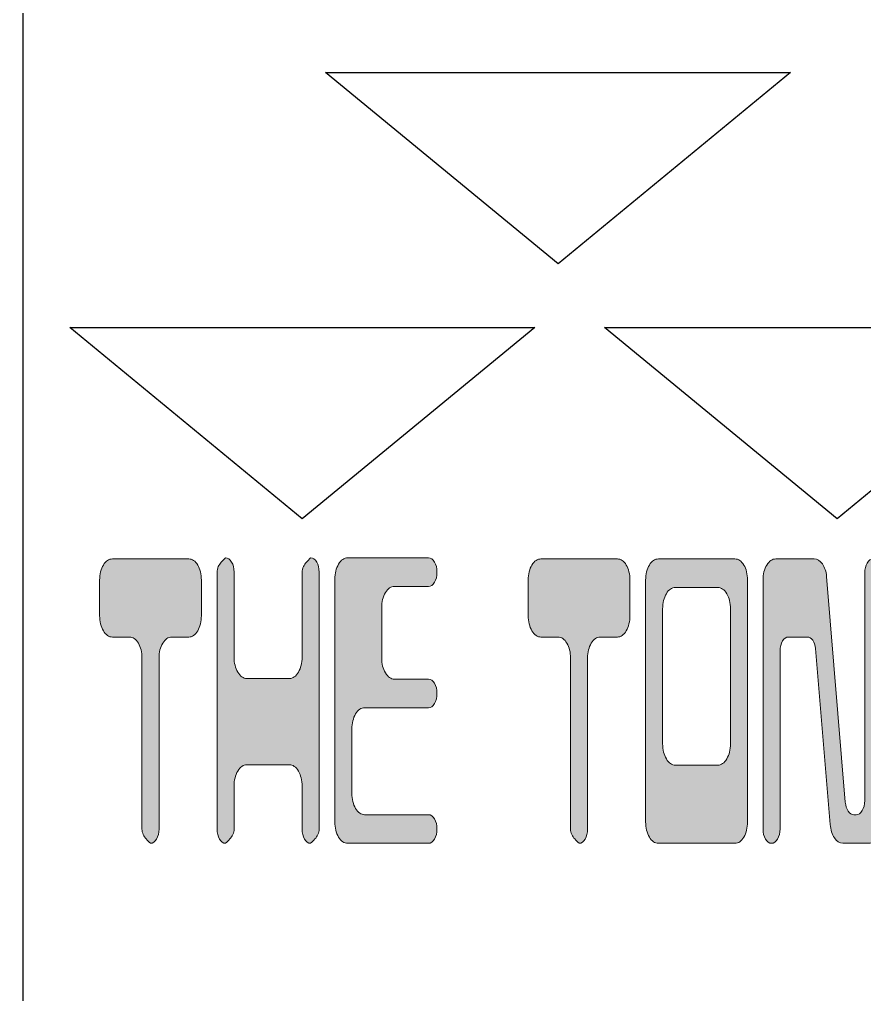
# Model space of a CAD drawing. Header units: millimetres. Extents: x 0 to 62, y -117 to 0.
# Drawn here: x 21.9 to 39.63, y -96.54 to -76.09 of the extents above; entities that cross this region are included whole.
import ezdxf

# ---------------------------------------------------------------- set-up
doc = ezdxf.new("R2010")
doc.units = ezdxf.units.MM
doc.header["$MEASUREMENT"] = 0
doc.layers.add('GLOSS-V', color=7, linetype='Continuous')

# ---------------------------------------------------------------- blocks, each defined once
blk = doc.blocks.new('block 3')
at = {"layer": 'GLOSS-V', "true_color": 0x010101}
h = blk.add_hatch(color=178, dxfattribs=at)
h.dxf.hatch_style = 2
edge = h.paths.add_edge_path()
edge.add_spline(control_points=[(25.638, -88.914), (25.587, -89.001), (25.525, -89.045), (25.45, -89.045), (25.45, -89.045), (25.093, -89.045), (25.093, -89.045), (25.019, -89.045), (24.956, -89.087), (24.904, -89.172), (24.852, -89.257), (24.826, -89.362), (24.826, -89.487), (24.826, -89.487), (24.826, -93.072), (24.826, -93.072), (24.826, -93.156), (24.808, -93.228), (24.774, -93.285), (24.74, -93.342), (24.698, -93.371), (24.647, -93.371), (24.614, -93.341), (24.585, -93.311), (24.558, -93.281), (24.534, -93.256), (24.513, -93.225), (24.495, -93.188), (24.478, -93.15), (24.469, -93.112), (24.469, -93.072), (24.469, -93.072), (24.469, -89.487), (24.469, -89.487), (24.469, -89.362), (24.443, -89.257), (24.393, -89.172), (24.342, -89.087), (24.28, -89.045), (24.205, -89.045), (24.205, -89.045), (23.849, -89.045), (23.849, -89.045), (23.774, -89.045), (23.711, -89.001), (23.659, -88.914), (23.607, -88.827), (23.581, -88.721), (23.581, -88.596), (23.581, -88.596), (23.581, -87.848), (23.581, -87.848), (23.581, -87.723), (23.607, -87.618), (23.659, -87.533), (23.711, -87.448), (23.774, -87.406), (23.849, -87.406), (23.849, -87.406), (25.45, -87.406), (25.45, -87.406), (25.525, -87.406), (25.587, -87.448), (25.638, -87.533), (25.688, -87.618), (25.714, -87.723), (25.714, -87.848), (25.714, -87.848), (25.714, -88.596), (25.714, -88.596), (25.714, -88.721), (25.688, -88.827), (25.638, -88.914)], knot_values=[0, 0, 0, 0, 1, 1, 1, 2, 2, 2, 3, 3, 3, 4, 4, 4, 5, 5, 5, 6, 6, 6, 7, 7, 7, 8, 8, 8, 9, 9, 9, 10, 10, 10, 11, 11, 11, 12, 12, 12, 13, 13, 13, 14, 14, 14, 15, 15, 15, 16, 16, 16, 17, 17, 17, 18, 18, 18, 19, 19, 19, 20, 20, 20, 21, 21, 21, 22, 22, 22, 23, 23, 23, 24, 24, 24, 24], degree=3, periodic=1)
h = blk.add_hatch(color=178, dxfattribs=at)
h.dxf.hatch_style = 2
edge = h.paths.add_edge_path()
edge.add_spline(control_points=[(28.159, -93.188), (28.141, -93.225), (28.12, -93.256), (28.096, -93.281), (28.069, -93.311), (28.04, -93.341), (28.007, -93.371), (27.956, -93.371), (27.914, -93.342), (27.88, -93.285), (27.846, -93.228), (27.828, -93.156), (27.828, -93.072), (27.828, -93.072), (27.828, -92.174), (27.828, -92.174), (27.828, -92.049), (27.802, -91.943), (27.75, -91.856), (27.698, -91.768), (27.635, -91.724), (27.561, -91.724), (27.561, -91.724), (26.668, -91.724), (26.668, -91.724), (26.594, -91.724), (26.531, -91.768), (26.479, -91.856), (26.427, -91.943), (26.401, -92.049), (26.401, -92.174), (26.401, -92.174), (26.401, -93.072), (26.401, -93.072), (26.401, -93.112), (26.392, -93.15), (26.374, -93.188), (26.356, -93.225), (26.335, -93.256), (26.311, -93.281), (26.285, -93.311), (26.255, -93.341), (26.222, -93.371), (26.172, -93.371), (26.129, -93.342), (26.095, -93.285), (26.061, -93.228), (26.044, -93.156), (26.044, -93.072), (26.044, -93.072), (26.044, -87.683), (26.044, -87.683), (26.044, -87.643), (26.053, -87.604), (26.07, -87.567), (26.088, -87.529), (26.109, -87.498), (26.133, -87.473), (26.16, -87.443), (26.189, -87.413), (26.222, -87.383), (26.273, -87.383), (26.315, -87.412), (26.349, -87.47), (26.384, -87.527), (26.401, -87.598), (26.401, -87.683), (26.401, -87.683), (26.401, -89.464), (26.401, -89.464), (26.401, -89.589), (26.427, -89.695), (26.479, -89.782), (26.531, -89.869), (26.594, -89.913), (26.668, -89.913), (26.668, -89.913), (27.561, -89.913), (27.561, -89.913), (27.635, -89.913), (27.698, -89.869), (27.75, -89.782), (27.802, -89.695), (27.828, -89.589), (27.828, -89.464), (27.828, -89.464), (27.828, -87.683), (27.828, -87.683), (27.828, -87.643), (27.837, -87.604), (27.855, -87.567), (27.873, -87.529), (27.894, -87.498), (27.918, -87.473), (27.944, -87.443), (27.974, -87.413), (28.007, -87.383), (28.057, -87.383), (28.1, -87.412), (28.134, -87.47), (28.168, -87.527), (28.185, -87.598), (28.185, -87.683), (28.185, -87.683), (28.185, -93.072), (28.185, -93.072), (28.185, -93.112), (28.176, -93.15), (28.159, -93.188)], knot_values=[0, 0, 0, 0, 1, 1, 1, 2, 2, 2, 3, 3, 3, 4, 4, 4, 5, 5, 5, 6, 6, 6, 7, 7, 7, 8, 8, 8, 9, 9, 9, 10, 10, 10, 11, 11, 11, 12, 12, 12, 13, 13, 13, 14, 14, 14, 15, 15, 15, 16, 16, 16, 17, 17, 17, 18, 18, 18, 19, 19, 19, 20, 20, 20, 21, 21, 21, 22, 22, 22, 23, 23, 23, 24, 24, 24, 25, 25, 25, 26, 26, 26, 27, 27, 27, 28, 28, 28, 29, 29, 29, 30, 30, 30, 31, 31, 31, 32, 32, 32, 33, 33, 33, 34, 34, 34, 35, 35, 35, 36, 36, 36, 36], degree=3, periodic=1)
h = blk.add_hatch(color=178, dxfattribs=at)
h.dxf.hatch_style = 2
edge = h.paths.add_edge_path()
edge.add_spline(control_points=[(30.657, -93.072), (30.657, -93.156), (30.64, -93.228), (30.606, -93.285), (30.572, -93.342), (30.529, -93.371), (30.479, -93.371), (30.479, -93.371), (28.783, -93.371), (28.783, -93.371), (28.709, -93.371), (28.645, -93.327), (28.593, -93.24), (28.541, -93.153), (28.515, -93.047), (28.515, -92.922), (28.515, -92.922), (28.515, -87.832), (28.515, -87.832), (28.515, -87.708), (28.541, -87.602), (28.593, -87.514), (28.645, -87.427), (28.709, -87.383), (28.783, -87.383), (28.783, -87.383), (30.479, -87.383), (30.479, -87.383), (30.529, -87.383), (30.572, -87.412), (30.606, -87.47), (30.64, -87.527), (30.657, -87.598), (30.657, -87.683), (30.657, -87.768), (30.64, -87.839), (30.606, -87.896), (30.572, -87.954), (30.529, -87.982), (30.479, -87.982), (30.479, -87.982), (29.765, -87.982), (29.765, -87.982), (29.69, -87.982), (29.627, -88.026), (29.575, -88.113), (29.523, -88.2), (29.497, -88.306), (29.497, -88.431), (29.497, -88.431), (29.497, -89.479), (29.497, -89.479), (29.497, -89.604), (29.523, -89.71), (29.575, -89.797), (29.627, -89.885), (29.69, -89.928), (29.765, -89.928), (29.765, -89.928), (30.479, -89.928), (30.479, -89.928), (30.529, -89.928), (30.572, -89.957), (30.606, -90.014), (30.64, -90.072), (30.657, -90.143), (30.657, -90.227), (30.657, -90.312), (30.64, -90.383), (30.606, -90.441), (30.572, -90.498), (30.529, -90.527), (30.479, -90.527), (30.479, -90.527), (29.14, -90.527), (29.14, -90.527), (29.066, -90.527), (29.002, -90.571), (28.95, -90.658), (28.898, -90.745), (28.872, -90.851), (28.872, -90.976), (28.872, -90.976), (28.872, -92.323), (28.872, -92.323), (28.872, -92.448), (28.898, -92.554), (28.95, -92.641), (29.002, -92.729), (29.066, -92.772), (29.14, -92.772), (29.14, -92.772), (30.479, -92.772), (30.479, -92.772), (30.529, -92.772), (30.572, -92.801), (30.606, -92.858), (30.64, -92.916), (30.657, -92.987), (30.657, -93.072)], knot_values=[0, 0, 0, 0, 1, 1, 1, 2, 2, 2, 3, 3, 3, 4, 4, 4, 5, 5, 5, 6, 6, 6, 7, 7, 7, 8, 8, 8, 9, 9, 9, 10, 10, 10, 11, 11, 11, 12, 12, 12, 13, 13, 13, 14, 14, 14, 15, 15, 15, 16, 16, 16, 17, 17, 17, 18, 18, 18, 19, 19, 19, 20, 20, 20, 21, 21, 21, 22, 22, 22, 23, 23, 23, 24, 24, 24, 25, 25, 25, 26, 26, 26, 27, 27, 27, 28, 28, 28, 29, 29, 29, 30, 30, 30, 31, 31, 31, 32, 32, 32, 33, 33, 33, 33], degree=3, periodic=1)
h = blk.add_hatch(color=178, dxfattribs=at)
h.dxf.hatch_style = 2
edge = h.paths.add_edge_path()
edge.add_spline(control_points=[(34.628, -88.914), (34.577, -89.001), (34.515, -89.045), (34.441, -89.045), (34.441, -89.045), (34.083, -89.045), (34.083, -89.045), (34.009, -89.045), (33.946, -89.087), (33.894, -89.172), (33.842, -89.257), (33.816, -89.362), (33.816, -89.487), (33.816, -89.487), (33.816, -93.072), (33.816, -93.072), (33.816, -93.156), (33.799, -93.228), (33.764, -93.285), (33.73, -93.342), (33.688, -93.371), (33.637, -93.371), (33.604, -93.341), (33.575, -93.311), (33.548, -93.281), (33.524, -93.256), (33.504, -93.225), (33.486, -93.188), (33.468, -93.15), (33.459, -93.112), (33.459, -93.072), (33.459, -93.072), (33.459, -89.487), (33.459, -89.487), (33.459, -89.362), (33.434, -89.257), (33.383, -89.172), (33.332, -89.087), (33.27, -89.045), (33.196, -89.045), (33.196, -89.045), (32.839, -89.045), (32.839, -89.045), (32.764, -89.045), (32.701, -89.001), (32.649, -88.914), (32.597, -88.827), (32.571, -88.721), (32.571, -88.596), (32.571, -88.596), (32.571, -87.848), (32.571, -87.848), (32.571, -87.723), (32.597, -87.618), (32.649, -87.533), (32.701, -87.448), (32.764, -87.406), (32.839, -87.406), (32.839, -87.406), (34.441, -87.406), (34.441, -87.406), (34.515, -87.406), (34.577, -87.448), (34.628, -87.533), (34.678, -87.618), (34.704, -87.723), (34.704, -87.848), (34.704, -87.848), (34.704, -88.596), (34.704, -88.596), (34.704, -88.721), (34.678, -88.827), (34.628, -88.914)], knot_values=[0, 0, 0, 0, 1, 1, 1, 2, 2, 2, 3, 3, 3, 4, 4, 4, 5, 5, 5, 6, 6, 6, 7, 7, 7, 8, 8, 8, 9, 9, 9, 10, 10, 10, 11, 11, 11, 12, 12, 12, 13, 13, 13, 14, 14, 14, 15, 15, 15, 16, 16, 16, 17, 17, 17, 18, 18, 18, 19, 19, 19, 20, 20, 20, 21, 21, 21, 22, 22, 22, 23, 23, 23, 24, 24, 24, 24], degree=3, periodic=1)
h = blk.add_hatch(color=178, dxfattribs=at)
h.dxf.hatch_style = 2
edge = h.paths.add_edge_path()
edge.add_spline(control_points=[(37.171, -92.922), (37.171, -93.047), (37.146, -93.153), (37.095, -93.24), (37.044, -93.327), (36.982, -93.371), (36.907, -93.371), (36.907, -93.371), (35.302, -93.371), (35.302, -93.371), (35.227, -93.371), (35.164, -93.327), (35.112, -93.24), (35.06, -93.153), (35.034, -93.047), (35.034, -92.922), (35.034, -92.922), (35.034, -87.848), (35.034, -87.848), (35.034, -87.723), (35.06, -87.618), (35.112, -87.533), (35.164, -87.448), (35.227, -87.406), (35.302, -87.406), (35.302, -87.406), (36.907, -87.406), (36.907, -87.406), (36.982, -87.406), (37.044, -87.448), (37.095, -87.533), (37.146, -87.618), (37.171, -87.723), (37.171, -87.848), (37.171, -87.848), (37.171, -92.922), (37.171, -92.922)], knot_values=[0, 0, 0, 0, 1, 1, 1, 2, 2, 2, 3, 3, 3, 4, 4, 4, 5, 5, 5, 6, 6, 6, 7, 7, 7, 8, 8, 8, 9, 9, 9, 10, 10, 10, 11, 11, 11, 12, 12, 12, 12], degree=3, periodic=1)
edge = h.paths.add_edge_path()
edge.add_spline(control_points=[(36.814, -88.453), (36.814, -88.328), (36.788, -88.223), (36.736, -88.135), (36.684, -88.048), (36.621, -88.005), (36.546, -88.005), (36.546, -88.005), (35.658, -88.005), (35.658, -88.005), (35.584, -88.005), (35.521, -88.048), (35.469, -88.135), (35.417, -88.223), (35.391, -88.328), (35.391, -88.453), (35.391, -88.453), (35.391, -91.284), (35.391, -91.284), (35.391, -91.408), (35.417, -91.514), (35.469, -91.601), (35.521, -91.688), (35.584, -91.732), (35.658, -91.732), (35.658, -91.732), (36.546, -91.732), (36.546, -91.732), (36.621, -91.732), (36.684, -91.688), (36.736, -91.601), (36.788, -91.514), (36.814, -91.408), (36.814, -91.284), (36.814, -91.284), (36.814, -88.453), (36.814, -88.453)], knot_values=[0, 0, 0, 0, 1, 1, 1, 2, 2, 2, 3, 3, 3, 4, 4, 4, 5, 5, 5, 6, 6, 6, 7, 7, 7, 8, 8, 8, 9, 9, 9, 10, 10, 10, 11, 11, 11, 12, 12, 12, 12], degree=3, periodic=1)
h = blk.add_hatch(color=178, dxfattribs=at)
h.dxf.hatch_style = 2
edge = h.paths.add_edge_path()
edge.add_spline(control_points=[(39.908, -93.24), (39.856, -93.327), (39.793, -93.371), (39.719, -93.371), (39.719, -93.371), (39.17, -93.371), (39.17, -93.371), (39.101, -93.371), (39.043, -93.333), (38.994, -93.259), (38.945, -93.184), (38.915, -93.089), (38.907, -92.974), (38.907, -92.974), (38.599, -89.285), (38.599, -89.285), (38.593, -89.215), (38.573, -89.157), (38.539, -89.113), (38.504, -89.067), (38.467, -89.045), (38.425, -89.045), (38.425, -89.045), (38.032, -89.045), (38.032, -89.045), (37.981, -89.045), (37.939, -89.072), (37.905, -89.127), (37.871, -89.182), (37.854, -89.252), (37.854, -89.337), (37.854, -89.337), (37.854, -93.071), (37.854, -93.071), (37.854, -93.156), (37.836, -93.227), (37.802, -93.285), (37.768, -93.342), (37.726, -93.371), (37.675, -93.371), (37.625, -93.371), (37.582, -93.342), (37.548, -93.285), (37.514, -93.228), (37.497, -93.156), (37.497, -93.072), (37.497, -93.072), (37.497, -87.855), (37.497, -87.855), (37.497, -87.725), (37.523, -87.618), (37.575, -87.533), (37.627, -87.448), (37.69, -87.406), (37.764, -87.406), (37.764, -87.406), (38.567, -87.406), (38.567, -87.406), (38.633, -87.406), (38.691, -87.441), (38.741, -87.511), (38.792, -87.581), (38.822, -87.668), (38.831, -87.772), (38.831, -87.772), (39.223, -92.51), (39.223, -92.51), (39.229, -92.585), (39.25, -92.648), (39.284, -92.698), (39.318, -92.747), (39.357, -92.772), (39.402, -92.772), (39.402, -92.772), (39.451, -92.772), (39.451, -92.772), (39.501, -92.772), (39.544, -92.744), (39.578, -92.686), (39.612, -92.629), (39.63, -92.558), (39.63, -92.473), (39.63, -92.473), (39.63, -87.705), (39.63, -87.705), (39.63, -87.62), (39.647, -87.549), (39.681, -87.492), (39.715, -87.434), (39.757, -87.406), (39.808, -87.406), (39.858, -87.406), (39.901, -87.434), (39.935, -87.492), (39.969, -87.549), (39.987, -87.62), (39.987, -87.705), (39.987, -87.705), (39.987, -92.922), (39.987, -92.922), (39.987, -93.047), (39.96, -93.153), (39.908, -93.24)], knot_values=[0, 0, 0, 0, 1, 1, 1, 2, 2, 2, 3, 3, 3, 4, 4, 4, 5, 5, 5, 6, 6, 6, 7, 7, 7, 8, 8, 8, 9, 9, 9, 10, 10, 10, 11, 11, 11, 12, 12, 12, 13, 13, 13, 14, 14, 14, 15, 15, 15, 16, 16, 16, 17, 17, 17, 18, 18, 18, 19, 19, 19, 20, 20, 20, 21, 21, 21, 22, 22, 22, 23, 23, 23, 24, 24, 24, 25, 25, 25, 26, 26, 26, 27, 27, 27, 28, 28, 28, 29, 29, 29, 30, 30, 30, 31, 31, 31, 32, 32, 32, 33, 33, 33, 34, 34, 34, 34], degree=3, periodic=1)
at = {"layer": 'GLOSS-V', "lineweight": 0}
for points, knots in [([(25.638, -88.914), (25.587, -89.001), (25.525, -89.045), (25.45, -89.045), (25.45, -89.045), (25.093, -89.045), (25.093, -89.045), (25.019, -89.045), (24.956, -89.087), (24.904, -89.172), (24.852, -89.257), (24.826, -89.362), (24.826, -89.487), (24.826, -89.487), (24.826, -93.072), (24.826, -93.072), (24.826, -93.156), (24.808, -93.228), (24.774, -93.285), (24.74, -93.342), (24.698, -93.371), (24.647, -93.371), (24.614, -93.341), (24.585, -93.311), (24.558, -93.281), (24.534, -93.256), (24.513, -93.225), (24.495, -93.188), (24.478, -93.15), (24.469, -93.112), (24.469, -93.072), (24.469, -93.072), (24.469, -89.487), (24.469, -89.487), (24.469, -89.362), (24.443, -89.257), (24.393, -89.172), (24.342, -89.087), (24.28, -89.045), (24.205, -89.045), (24.205, -89.045), (23.849, -89.045), (23.849, -89.045), (23.774, -89.045), (23.711, -89.001), (23.659, -88.914), (23.607, -88.827), (23.581, -88.721), (23.581, -88.596), (23.581, -88.596), (23.581, -87.848), (23.581, -87.848), (23.581, -87.723), (23.607, -87.618), (23.659, -87.533), (23.711, -87.448), (23.774, -87.406), (23.849, -87.406), (23.849, -87.406), (25.45, -87.406), (25.45, -87.406), (25.525, -87.406), (25.587, -87.448), (25.638, -87.533), (25.688, -87.618), (25.714, -87.723), (25.714, -87.848), (25.714, -87.848), (25.714, -88.596), (25.714, -88.596), (25.714, -88.721), (25.688, -88.827), (25.638, -88.914)], [0, 0, 0, 0, 1, 1, 1, 2, 2, 2, 3, 3, 3, 4, 4, 4, 5, 5, 5, 6, 6, 6, 7, 7, 7, 8, 8, 8, 9, 9, 9, 10, 10, 10, 11, 11, 11, 12, 12, 12, 13, 13, 13, 14, 14, 14, 15, 15, 15, 16, 16, 16, 17, 17, 17, 18, 18, 18, 19, 19, 19, 20, 20, 20, 21, 21, 21, 22, 22, 22, 23, 23, 23, 24, 24, 24, 24]), ([(28.159, -93.188), (28.141, -93.225), (28.12, -93.256), (28.096, -93.281), (28.069, -93.311), (28.04, -93.341), (28.007, -93.371), (27.956, -93.371), (27.914, -93.342), (27.88, -93.285), (27.846, -93.228), (27.828, -93.156), (27.828, -93.072), (27.828, -93.072), (27.828, -92.174), (27.828, -92.174), (27.828, -92.049), (27.802, -91.943), (27.75, -91.856), (27.698, -91.768), (27.635, -91.724), (27.561, -91.724), (27.561, -91.724), (26.668, -91.724), (26.668, -91.724), (26.594, -91.724), (26.531, -91.768), (26.479, -91.856), (26.427, -91.943), (26.401, -92.049), (26.401, -92.174), (26.401, -92.174), (26.401, -93.072), (26.401, -93.072), (26.401, -93.112), (26.392, -93.15), (26.374, -93.188), (26.356, -93.225), (26.335, -93.256), (26.311, -93.281), (26.285, -93.311), (26.255, -93.341), (26.222, -93.371), (26.172, -93.371), (26.129, -93.342), (26.095, -93.285), (26.061, -93.228), (26.044, -93.156), (26.044, -93.072), (26.044, -93.072), (26.044, -87.683), (26.044, -87.683), (26.044, -87.643), (26.053, -87.604), (26.07, -87.567), (26.088, -87.529), (26.109, -87.498), (26.133, -87.473), (26.16, -87.443), (26.189, -87.413), (26.222, -87.383), (26.273, -87.383), (26.315, -87.412), (26.349, -87.47), (26.384, -87.527), (26.401, -87.598), (26.401, -87.683), (26.401, -87.683), (26.401, -89.464), (26.401, -89.464), (26.401, -89.589), (26.427, -89.695), (26.479, -89.782), (26.531, -89.869), (26.594, -89.913), (26.668, -89.913), (26.668, -89.913), (27.561, -89.913), (27.561, -89.913), (27.635, -89.913), (27.698, -89.869), (27.75, -89.782), (27.802, -89.695), (27.828, -89.589), (27.828, -89.464), (27.828, -89.464), (27.828, -87.683), (27.828, -87.683), (27.828, -87.643), (27.837, -87.604), (27.855, -87.567), (27.873, -87.529), (27.894, -87.498), (27.918, -87.473), (27.944, -87.443), (27.974, -87.413), (28.007, -87.383), (28.057, -87.383), (28.1, -87.412), (28.134, -87.47), (28.168, -87.527), (28.185, -87.598), (28.185, -87.683), (28.185, -87.683), (28.185, -93.072), (28.185, -93.072), (28.185, -93.112), (28.176, -93.15), (28.159, -93.188)], [0, 0, 0, 0, 1, 1, 1, 2, 2, 2, 3, 3, 3, 4, 4, 4, 5, 5, 5, 6, 6, 6, 7, 7, 7, 8, 8, 8, 9, 9, 9, 10, 10, 10, 11, 11, 11, 12, 12, 12, 13, 13, 13, 14, 14, 14, 15, 15, 15, 16, 16, 16, 17, 17, 17, 18, 18, 18, 19, 19, 19, 20, 20, 20, 21, 21, 21, 22, 22, 22, 23, 23, 23, 24, 24, 24, 25, 25, 25, 26, 26, 26, 27, 27, 27, 28, 28, 28, 29, 29, 29, 30, 30, 30, 31, 31, 31, 32, 32, 32, 33, 33, 33, 34, 34, 34, 35, 35, 35, 36, 36, 36, 36]), ([(30.657, -93.072), (30.657, -93.156), (30.64, -93.228), (30.606, -93.285), (30.572, -93.342), (30.529, -93.371), (30.479, -93.371), (30.479, -93.371), (28.783, -93.371), (28.783, -93.371), (28.709, -93.371), (28.645, -93.327), (28.593, -93.24), (28.541, -93.153), (28.515, -93.047), (28.515, -92.922), (28.515, -92.922), (28.515, -87.832), (28.515, -87.832), (28.515, -87.708), (28.541, -87.602), (28.593, -87.514), (28.645, -87.427), (28.709, -87.383), (28.783, -87.383), (28.783, -87.383), (30.479, -87.383), (30.479, -87.383), (30.529, -87.383), (30.572, -87.412), (30.606, -87.47), (30.64, -87.527), (30.657, -87.598), (30.657, -87.683), (30.657, -87.768), (30.64, -87.839), (30.606, -87.896), (30.572, -87.954), (30.529, -87.982), (30.479, -87.982), (30.479, -87.982), (29.765, -87.982), (29.765, -87.982), (29.69, -87.982), (29.627, -88.026), (29.575, -88.113), (29.523, -88.2), (29.497, -88.306), (29.497, -88.431), (29.497, -88.431), (29.497, -89.479), (29.497, -89.479), (29.497, -89.604), (29.523, -89.71), (29.575, -89.797), (29.627, -89.885), (29.69, -89.928), (29.765, -89.928), (29.765, -89.928), (30.479, -89.928), (30.479, -89.928), (30.529, -89.928), (30.572, -89.957), (30.606, -90.014), (30.64, -90.072), (30.657, -90.143), (30.657, -90.227), (30.657, -90.312), (30.64, -90.383), (30.606, -90.441), (30.572, -90.498), (30.529, -90.527), (30.479, -90.527), (30.479, -90.527), (29.14, -90.527), (29.14, -90.527), (29.066, -90.527), (29.002, -90.571), (28.95, -90.658), (28.898, -90.745), (28.872, -90.851), (28.872, -90.976), (28.872, -90.976), (28.872, -92.323), (28.872, -92.323), (28.872, -92.448), (28.898, -92.554), (28.95, -92.641), (29.002, -92.729), (29.066, -92.772), (29.14, -92.772), (29.14, -92.772), (30.479, -92.772), (30.479, -92.772), (30.529, -92.772), (30.572, -92.801), (30.606, -92.858), (30.64, -92.916), (30.657, -92.987), (30.657, -93.072)], [0, 0, 0, 0, 1, 1, 1, 2, 2, 2, 3, 3, 3, 4, 4, 4, 5, 5, 5, 6, 6, 6, 7, 7, 7, 8, 8, 8, 9, 9, 9, 10, 10, 10, 11, 11, 11, 12, 12, 12, 13, 13, 13, 14, 14, 14, 15, 15, 15, 16, 16, 16, 17, 17, 17, 18, 18, 18, 19, 19, 19, 20, 20, 20, 21, 21, 21, 22, 22, 22, 23, 23, 23, 24, 24, 24, 25, 25, 25, 26, 26, 26, 27, 27, 27, 28, 28, 28, 29, 29, 29, 30, 30, 30, 31, 31, 31, 32, 32, 32, 33, 33, 33, 33]), ([(34.628, -88.914), (34.577, -89.001), (34.515, -89.045), (34.441, -89.045), (34.441, -89.045), (34.083, -89.045), (34.083, -89.045), (34.009, -89.045), (33.946, -89.087), (33.894, -89.172), (33.842, -89.257), (33.816, -89.362), (33.816, -89.487), (33.816, -89.487), (33.816, -93.072), (33.816, -93.072), (33.816, -93.156), (33.799, -93.228), (33.764, -93.285), (33.73, -93.342), (33.688, -93.371), (33.637, -93.371), (33.604, -93.341), (33.575, -93.311), (33.548, -93.281), (33.524, -93.256), (33.504, -93.225), (33.486, -93.188), (33.468, -93.15), (33.459, -93.112), (33.459, -93.072), (33.459, -93.072), (33.459, -89.487), (33.459, -89.487), (33.459, -89.362), (33.434, -89.257), (33.383, -89.172), (33.332, -89.087), (33.27, -89.045), (33.196, -89.045), (33.196, -89.045), (32.839, -89.045), (32.839, -89.045), (32.764, -89.045), (32.701, -89.001), (32.649, -88.914), (32.597, -88.827), (32.571, -88.721), (32.571, -88.596), (32.571, -88.596), (32.571, -87.848), (32.571, -87.848), (32.571, -87.723), (32.597, -87.618), (32.649, -87.533), (32.701, -87.448), (32.764, -87.406), (32.839, -87.406), (32.839, -87.406), (34.441, -87.406), (34.441, -87.406), (34.515, -87.406), (34.577, -87.448), (34.628, -87.533), (34.678, -87.618), (34.704, -87.723), (34.704, -87.848), (34.704, -87.848), (34.704, -88.596), (34.704, -88.596), (34.704, -88.721), (34.678, -88.827), (34.628, -88.914)], [0, 0, 0, 0, 1, 1, 1, 2, 2, 2, 3, 3, 3, 4, 4, 4, 5, 5, 5, 6, 6, 6, 7, 7, 7, 8, 8, 8, 9, 9, 9, 10, 10, 10, 11, 11, 11, 12, 12, 12, 13, 13, 13, 14, 14, 14, 15, 15, 15, 16, 16, 16, 17, 17, 17, 18, 18, 18, 19, 19, 19, 20, 20, 20, 21, 21, 21, 22, 22, 22, 23, 23, 23, 24, 24, 24, 24]), ([(37.171, -92.922), (37.171, -93.047), (37.146, -93.153), (37.095, -93.24), (37.044, -93.327), (36.982, -93.371), (36.907, -93.371), (36.907, -93.371), (35.302, -93.371), (35.302, -93.371), (35.227, -93.371), (35.164, -93.327), (35.112, -93.24), (35.06, -93.153), (35.034, -93.047), (35.034, -92.922), (35.034, -92.922), (35.034, -87.848), (35.034, -87.848), (35.034, -87.723), (35.06, -87.618), (35.112, -87.533), (35.164, -87.448), (35.227, -87.406), (35.302, -87.406), (35.302, -87.406), (36.907, -87.406), (36.907, -87.406), (36.982, -87.406), (37.044, -87.448), (37.095, -87.533), (37.146, -87.618), (37.171, -87.723), (37.171, -87.848), (37.171, -87.848), (37.171, -92.922), (37.171, -92.922)], [0, 0, 0, 0, 1, 1, 1, 2, 2, 2, 3, 3, 3, 4, 4, 4, 5, 5, 5, 6, 6, 6, 7, 7, 7, 8, 8, 8, 9, 9, 9, 10, 10, 10, 11, 11, 11, 12, 12, 12, 12]), ([(39.908, -93.24), (39.856, -93.327), (39.793, -93.371), (39.719, -93.371), (39.719, -93.371), (39.17, -93.371), (39.17, -93.371), (39.101, -93.371), (39.043, -93.333), (38.994, -93.259), (38.945, -93.184), (38.915, -93.089), (38.907, -92.974), (38.907, -92.974), (38.599, -89.285), (38.599, -89.285), (38.593, -89.215), (38.573, -89.157), (38.539, -89.113), (38.504, -89.067), (38.467, -89.045), (38.425, -89.045), (38.425, -89.045), (38.032, -89.045), (38.032, -89.045), (37.981, -89.045), (37.939, -89.072), (37.905, -89.127), (37.871, -89.182), (37.854, -89.252), (37.854, -89.337), (37.854, -89.337), (37.854, -93.071), (37.854, -93.071), (37.854, -93.156), (37.836, -93.227), (37.802, -93.285), (37.768, -93.342), (37.726, -93.371), (37.675, -93.371), (37.625, -93.371), (37.582, -93.342), (37.548, -93.285), (37.514, -93.228), (37.497, -93.156), (37.497, -93.072), (37.497, -93.072), (37.497, -87.855), (37.497, -87.855), (37.497, -87.725), (37.523, -87.618), (37.575, -87.533), (37.627, -87.448), (37.69, -87.406), (37.764, -87.406), (37.764, -87.406), (38.567, -87.406), (38.567, -87.406), (38.633, -87.406), (38.691, -87.441), (38.741, -87.511), (38.792, -87.581), (38.822, -87.668), (38.831, -87.772), (38.831, -87.772), (39.223, -92.51), (39.223, -92.51), (39.229, -92.585), (39.25, -92.648), (39.284, -92.698), (39.318, -92.747), (39.357, -92.772), (39.402, -92.772), (39.402, -92.772), (39.451, -92.772), (39.451, -92.772), (39.501, -92.772), (39.544, -92.744), (39.578, -92.686), (39.612, -92.629), (39.63, -92.558), (39.63, -92.473), (39.63, -92.473), (39.63, -87.705), (39.63, -87.705), (39.63, -87.62), (39.647, -87.549), (39.681, -87.492), (39.715, -87.434), (39.757, -87.406), (39.808, -87.406), (39.858, -87.406), (39.901, -87.434), (39.935, -87.492), (39.969, -87.549), (39.987, -87.62), (39.987, -87.705), (39.987, -87.705), (39.987, -92.922), (39.987, -92.922), (39.987, -93.047), (39.96, -93.153), (39.908, -93.24)], [0, 0, 0, 0, 1, 1, 1, 2, 2, 2, 3, 3, 3, 4, 4, 4, 5, 5, 5, 6, 6, 6, 7, 7, 7, 8, 8, 8, 9, 9, 9, 10, 10, 10, 11, 11, 11, 12, 12, 12, 13, 13, 13, 14, 14, 14, 15, 15, 15, 16, 16, 16, 17, 17, 17, 18, 18, 18, 19, 19, 19, 20, 20, 20, 21, 21, 21, 22, 22, 22, 23, 23, 23, 24, 24, 24, 25, 25, 25, 26, 26, 26, 27, 27, 27, 28, 28, 28, 29, 29, 29, 30, 30, 30, 31, 31, 31, 32, 32, 32, 33, 33, 33, 34, 34, 34, 34]), ([(36.814, -88.453), (36.814, -88.328), (36.788, -88.223), (36.736, -88.135), (36.684, -88.048), (36.621, -88.005), (36.546, -88.005), (36.546, -88.005), (35.658, -88.005), (35.658, -88.005), (35.584, -88.005), (35.521, -88.048), (35.469, -88.135), (35.417, -88.223), (35.391, -88.328), (35.391, -88.453), (35.391, -88.453), (35.391, -91.284), (35.391, -91.284), (35.391, -91.408), (35.417, -91.514), (35.469, -91.601), (35.521, -91.688), (35.584, -91.732), (35.658, -91.732), (35.658, -91.732), (36.546, -91.732), (36.546, -91.732), (36.621, -91.732), (36.684, -91.688), (36.736, -91.601), (36.788, -91.514), (36.814, -91.408), (36.814, -91.284), (36.814, -91.284), (36.814, -88.453), (36.814, -88.453)], [0, 0, 0, 0, 1, 1, 1, 2, 2, 2, 3, 3, 3, 4, 4, 4, 5, 5, 5, 6, 6, 6, 7, 7, 7, 8, 8, 8, 9, 9, 9, 10, 10, 10, 11, 11, 11, 12, 12, 12, 12])]:
    blk.add_open_spline(points, degree=3, knots=knots, dxfattribs=at)
blk = doc.blocks.new('block 4')
at = {"layer": 'GLOSS-V', "color": 7, "lineweight": 5, "true_color": 0xfffeff}
for points, knots in [([(25.638, -88.914), (25.587, -89.001), (25.525, -89.045), (25.45, -89.045), (25.45, -89.045), (25.093, -89.045), (25.093, -89.045), (25.019, -89.045), (24.956, -89.087), (24.904, -89.172), (24.852, -89.257), (24.826, -89.362), (24.826, -89.487), (24.826, -89.487), (24.826, -93.072), (24.826, -93.072), (24.826, -93.156), (24.808, -93.228), (24.774, -93.285), (24.74, -93.342), (24.698, -93.371), (24.647, -93.371), (24.614, -93.341), (24.585, -93.311), (24.558, -93.281), (24.534, -93.256), (24.513, -93.225), (24.495, -93.188), (24.478, -93.15), (24.469, -93.112), (24.469, -93.072), (24.469, -93.072), (24.469, -89.487), (24.469, -89.487), (24.469, -89.362), (24.443, -89.257), (24.393, -89.172), (24.342, -89.087), (24.28, -89.045), (24.205, -89.045), (24.205, -89.045), (23.849, -89.045), (23.849, -89.045), (23.774, -89.045), (23.711, -89.001), (23.659, -88.914), (23.607, -88.827), (23.581, -88.721), (23.581, -88.596), (23.581, -88.596), (23.581, -87.848), (23.581, -87.848), (23.581, -87.723), (23.607, -87.618), (23.659, -87.533), (23.711, -87.448), (23.774, -87.406), (23.849, -87.406), (23.849, -87.406), (25.45, -87.406), (25.45, -87.406), (25.525, -87.406), (25.587, -87.448), (25.638, -87.533), (25.688, -87.618), (25.714, -87.723), (25.714, -87.848), (25.714, -87.848), (25.714, -88.596), (25.714, -88.596), (25.714, -88.721), (25.688, -88.827), (25.638, -88.914)], [0, 0, 0, 0, 1, 1, 1, 2, 2, 2, 3, 3, 3, 4, 4, 4, 5, 5, 5, 6, 6, 6, 7, 7, 7, 8, 8, 8, 9, 9, 9, 10, 10, 10, 11, 11, 11, 12, 12, 12, 13, 13, 13, 14, 14, 14, 15, 15, 15, 16, 16, 16, 17, 17, 17, 18, 18, 18, 19, 19, 19, 20, 20, 20, 21, 21, 21, 22, 22, 22, 23, 23, 23, 24, 24, 24, 24]), ([(28.159, -93.188), (28.141, -93.225), (28.12, -93.256), (28.096, -93.281), (28.069, -93.311), (28.04, -93.341), (28.007, -93.371), (27.956, -93.371), (27.914, -93.342), (27.88, -93.285), (27.846, -93.228), (27.828, -93.156), (27.828, -93.072), (27.828, -93.072), (27.828, -92.174), (27.828, -92.174), (27.828, -92.049), (27.802, -91.943), (27.75, -91.856), (27.698, -91.768), (27.635, -91.724), (27.561, -91.724), (27.561, -91.724), (26.668, -91.724), (26.668, -91.724), (26.594, -91.724), (26.531, -91.768), (26.479, -91.856), (26.427, -91.943), (26.401, -92.049), (26.401, -92.174), (26.401, -92.174), (26.401, -93.072), (26.401, -93.072), (26.401, -93.112), (26.392, -93.15), (26.374, -93.188), (26.356, -93.225), (26.335, -93.256), (26.311, -93.281), (26.285, -93.311), (26.255, -93.341), (26.222, -93.371), (26.172, -93.371), (26.129, -93.342), (26.095, -93.285), (26.061, -93.228), (26.044, -93.156), (26.044, -93.072), (26.044, -93.072), (26.044, -87.683), (26.044, -87.683), (26.044, -87.643), (26.053, -87.604), (26.07, -87.567), (26.088, -87.529), (26.109, -87.498), (26.133, -87.473), (26.16, -87.443), (26.189, -87.413), (26.222, -87.383), (26.273, -87.383), (26.315, -87.412), (26.349, -87.47), (26.384, -87.527), (26.401, -87.598), (26.401, -87.683), (26.401, -87.683), (26.401, -89.464), (26.401, -89.464), (26.401, -89.589), (26.427, -89.695), (26.479, -89.782), (26.531, -89.869), (26.594, -89.913), (26.668, -89.913), (26.668, -89.913), (27.561, -89.913), (27.561, -89.913), (27.635, -89.913), (27.698, -89.869), (27.75, -89.782), (27.802, -89.695), (27.828, -89.589), (27.828, -89.464), (27.828, -89.464), (27.828, -87.683), (27.828, -87.683), (27.828, -87.643), (27.837, -87.604), (27.855, -87.567), (27.873, -87.529), (27.894, -87.498), (27.918, -87.473), (27.944, -87.443), (27.974, -87.413), (28.007, -87.383), (28.057, -87.383), (28.1, -87.412), (28.134, -87.47), (28.168, -87.527), (28.185, -87.598), (28.185, -87.683), (28.185, -87.683), (28.185, -93.072), (28.185, -93.072), (28.185, -93.112), (28.176, -93.15), (28.159, -93.188)], [0, 0, 0, 0, 1, 1, 1, 2, 2, 2, 3, 3, 3, 4, 4, 4, 5, 5, 5, 6, 6, 6, 7, 7, 7, 8, 8, 8, 9, 9, 9, 10, 10, 10, 11, 11, 11, 12, 12, 12, 13, 13, 13, 14, 14, 14, 15, 15, 15, 16, 16, 16, 17, 17, 17, 18, 18, 18, 19, 19, 19, 20, 20, 20, 21, 21, 21, 22, 22, 22, 23, 23, 23, 24, 24, 24, 25, 25, 25, 26, 26, 26, 27, 27, 27, 28, 28, 28, 29, 29, 29, 30, 30, 30, 31, 31, 31, 32, 32, 32, 33, 33, 33, 34, 34, 34, 35, 35, 35, 36, 36, 36, 36]), ([(30.657, -93.072), (30.657, -93.156), (30.64, -93.228), (30.606, -93.285), (30.572, -93.342), (30.529, -93.371), (30.479, -93.371), (30.479, -93.371), (28.783, -93.371), (28.783, -93.371), (28.709, -93.371), (28.645, -93.327), (28.593, -93.24), (28.541, -93.153), (28.515, -93.047), (28.515, -92.922), (28.515, -92.922), (28.515, -87.832), (28.515, -87.832), (28.515, -87.708), (28.541, -87.602), (28.593, -87.514), (28.645, -87.427), (28.709, -87.383), (28.783, -87.383), (28.783, -87.383), (30.479, -87.383), (30.479, -87.383), (30.529, -87.383), (30.572, -87.412), (30.606, -87.47), (30.64, -87.527), (30.657, -87.598), (30.657, -87.683), (30.657, -87.768), (30.64, -87.839), (30.606, -87.896), (30.572, -87.954), (30.529, -87.982), (30.479, -87.982), (30.479, -87.982), (29.765, -87.982), (29.765, -87.982), (29.69, -87.982), (29.627, -88.026), (29.575, -88.113), (29.523, -88.2), (29.497, -88.306), (29.497, -88.431), (29.497, -88.431), (29.497, -89.479), (29.497, -89.479), (29.497, -89.604), (29.523, -89.71), (29.575, -89.797), (29.627, -89.885), (29.69, -89.928), (29.765, -89.928), (29.765, -89.928), (30.479, -89.928), (30.479, -89.928), (30.529, -89.928), (30.572, -89.957), (30.606, -90.014), (30.64, -90.072), (30.657, -90.143), (30.657, -90.227), (30.657, -90.312), (30.64, -90.383), (30.606, -90.441), (30.572, -90.498), (30.529, -90.527), (30.479, -90.527), (30.479, -90.527), (29.14, -90.527), (29.14, -90.527), (29.066, -90.527), (29.002, -90.571), (28.95, -90.658), (28.898, -90.745), (28.872, -90.851), (28.872, -90.976), (28.872, -90.976), (28.872, -92.323), (28.872, -92.323), (28.872, -92.448), (28.898, -92.554), (28.95, -92.641), (29.002, -92.729), (29.066, -92.772), (29.14, -92.772), (29.14, -92.772), (30.479, -92.772), (30.479, -92.772), (30.529, -92.772), (30.572, -92.801), (30.606, -92.858), (30.64, -92.916), (30.657, -92.987), (30.657, -93.072)], [0, 0, 0, 0, 1, 1, 1, 2, 2, 2, 3, 3, 3, 4, 4, 4, 5, 5, 5, 6, 6, 6, 7, 7, 7, 8, 8, 8, 9, 9, 9, 10, 10, 10, 11, 11, 11, 12, 12, 12, 13, 13, 13, 14, 14, 14, 15, 15, 15, 16, 16, 16, 17, 17, 17, 18, 18, 18, 19, 19, 19, 20, 20, 20, 21, 21, 21, 22, 22, 22, 23, 23, 23, 24, 24, 24, 25, 25, 25, 26, 26, 26, 27, 27, 27, 28, 28, 28, 29, 29, 29, 30, 30, 30, 31, 31, 31, 32, 32, 32, 33, 33, 33, 33]), ([(34.628, -88.914), (34.577, -89.001), (34.515, -89.045), (34.441, -89.045), (34.441, -89.045), (34.083, -89.045), (34.083, -89.045), (34.009, -89.045), (33.946, -89.087), (33.894, -89.172), (33.842, -89.257), (33.816, -89.362), (33.816, -89.487), (33.816, -89.487), (33.816, -93.072), (33.816, -93.072), (33.816, -93.156), (33.799, -93.228), (33.764, -93.285), (33.73, -93.342), (33.688, -93.371), (33.637, -93.371), (33.604, -93.341), (33.575, -93.311), (33.548, -93.281), (33.524, -93.256), (33.504, -93.225), (33.486, -93.188), (33.468, -93.15), (33.459, -93.112), (33.459, -93.072), (33.459, -93.072), (33.459, -89.487), (33.459, -89.487), (33.459, -89.362), (33.434, -89.257), (33.383, -89.172), (33.332, -89.087), (33.27, -89.045), (33.196, -89.045), (33.196, -89.045), (32.839, -89.045), (32.839, -89.045), (32.764, -89.045), (32.701, -89.001), (32.649, -88.914), (32.597, -88.827), (32.571, -88.721), (32.571, -88.596), (32.571, -88.596), (32.571, -87.848), (32.571, -87.848), (32.571, -87.723), (32.597, -87.618), (32.649, -87.533), (32.701, -87.448), (32.764, -87.406), (32.839, -87.406), (32.839, -87.406), (34.441, -87.406), (34.441, -87.406), (34.515, -87.406), (34.577, -87.448), (34.628, -87.533), (34.678, -87.618), (34.704, -87.723), (34.704, -87.848), (34.704, -87.848), (34.704, -88.596), (34.704, -88.596), (34.704, -88.721), (34.678, -88.827), (34.628, -88.914)], [0, 0, 0, 0, 1, 1, 1, 2, 2, 2, 3, 3, 3, 4, 4, 4, 5, 5, 5, 6, 6, 6, 7, 7, 7, 8, 8, 8, 9, 9, 9, 10, 10, 10, 11, 11, 11, 12, 12, 12, 13, 13, 13, 14, 14, 14, 15, 15, 15, 16, 16, 16, 17, 17, 17, 18, 18, 18, 19, 19, 19, 20, 20, 20, 21, 21, 21, 22, 22, 22, 23, 23, 23, 24, 24, 24, 24]), ([(37.171, -92.922), (37.171, -93.047), (37.146, -93.153), (37.095, -93.24), (37.044, -93.327), (36.982, -93.371), (36.907, -93.371), (36.907, -93.371), (35.302, -93.371), (35.302, -93.371), (35.227, -93.371), (35.164, -93.327), (35.112, -93.24), (35.06, -93.153), (35.034, -93.047), (35.034, -92.922), (35.034, -92.922), (35.034, -87.848), (35.034, -87.848), (35.034, -87.723), (35.06, -87.618), (35.112, -87.533), (35.164, -87.448), (35.227, -87.406), (35.302, -87.406), (35.302, -87.406), (36.907, -87.406), (36.907, -87.406), (36.982, -87.406), (37.044, -87.448), (37.095, -87.533), (37.146, -87.618), (37.171, -87.723), (37.171, -87.848), (37.171, -87.848), (37.171, -92.922), (37.171, -92.922)], [0, 0, 0, 0, 1, 1, 1, 2, 2, 2, 3, 3, 3, 4, 4, 4, 5, 5, 5, 6, 6, 6, 7, 7, 7, 8, 8, 8, 9, 9, 9, 10, 10, 10, 11, 11, 11, 12, 12, 12, 12]), ([(39.908, -93.24), (39.856, -93.327), (39.793, -93.371), (39.719, -93.371), (39.719, -93.371), (39.17, -93.371), (39.17, -93.371), (39.101, -93.371), (39.043, -93.333), (38.994, -93.259), (38.945, -93.184), (38.915, -93.089), (38.907, -92.974), (38.907, -92.974), (38.599, -89.285), (38.599, -89.285), (38.593, -89.215), (38.573, -89.157), (38.539, -89.113), (38.504, -89.067), (38.467, -89.045), (38.425, -89.045), (38.425, -89.045), (38.032, -89.045), (38.032, -89.045), (37.981, -89.045), (37.939, -89.072), (37.905, -89.127), (37.871, -89.182), (37.854, -89.252), (37.854, -89.337), (37.854, -89.337), (37.854, -93.071), (37.854, -93.071), (37.854, -93.156), (37.836, -93.227), (37.802, -93.285), (37.768, -93.342), (37.726, -93.371), (37.675, -93.371), (37.625, -93.371), (37.582, -93.342), (37.548, -93.285), (37.514, -93.228), (37.497, -93.156), (37.497, -93.072), (37.497, -93.072), (37.497, -87.855), (37.497, -87.855), (37.497, -87.725), (37.523, -87.618), (37.575, -87.533), (37.627, -87.448), (37.69, -87.406), (37.764, -87.406), (37.764, -87.406), (38.567, -87.406), (38.567, -87.406), (38.633, -87.406), (38.691, -87.441), (38.741, -87.511), (38.792, -87.581), (38.822, -87.668), (38.831, -87.772), (38.831, -87.772), (39.223, -92.51), (39.223, -92.51), (39.229, -92.585), (39.25, -92.648), (39.284, -92.698), (39.318, -92.747), (39.357, -92.772), (39.402, -92.772), (39.402, -92.772), (39.451, -92.772), (39.451, -92.772), (39.501, -92.772), (39.544, -92.744), (39.578, -92.686), (39.612, -92.629), (39.63, -92.558), (39.63, -92.473), (39.63, -92.473), (39.63, -87.705), (39.63, -87.705), (39.63, -87.62), (39.647, -87.549), (39.681, -87.492), (39.715, -87.434), (39.757, -87.406), (39.808, -87.406), (39.858, -87.406), (39.901, -87.434), (39.935, -87.492), (39.969, -87.549), (39.987, -87.62), (39.987, -87.705), (39.987, -87.705), (39.987, -92.922), (39.987, -92.922), (39.987, -93.047), (39.96, -93.153), (39.908, -93.24)], [0, 0, 0, 0, 1, 1, 1, 2, 2, 2, 3, 3, 3, 4, 4, 4, 5, 5, 5, 6, 6, 6, 7, 7, 7, 8, 8, 8, 9, 9, 9, 10, 10, 10, 11, 11, 11, 12, 12, 12, 13, 13, 13, 14, 14, 14, 15, 15, 15, 16, 16, 16, 17, 17, 17, 18, 18, 18, 19, 19, 19, 20, 20, 20, 21, 21, 21, 22, 22, 22, 23, 23, 23, 24, 24, 24, 25, 25, 25, 26, 26, 26, 27, 27, 27, 28, 28, 28, 29, 29, 29, 30, 30, 30, 31, 31, 31, 32, 32, 32, 33, 33, 33, 34, 34, 34, 34]), ([(36.814, -88.453), (36.814, -88.328), (36.788, -88.223), (36.736, -88.135), (36.684, -88.048), (36.621, -88.005), (36.546, -88.005), (36.546, -88.005), (35.658, -88.005), (35.658, -88.005), (35.584, -88.005), (35.521, -88.048), (35.469, -88.135), (35.417, -88.223), (35.391, -88.328), (35.391, -88.453), (35.391, -88.453), (35.391, -91.284), (35.391, -91.284), (35.391, -91.408), (35.417, -91.514), (35.469, -91.601), (35.521, -91.688), (35.584, -91.732), (35.658, -91.732), (35.658, -91.732), (36.546, -91.732), (36.546, -91.732), (36.621, -91.732), (36.684, -91.688), (36.736, -91.601), (36.788, -91.514), (36.814, -91.408), (36.814, -91.284), (36.814, -91.284), (36.814, -88.453), (36.814, -88.453)], [0, 0, 0, 0, 1, 1, 1, 2, 2, 2, 3, 3, 3, 4, 4, 4, 5, 5, 5, 6, 6, 6, 7, 7, 7, 8, 8, 8, 9, 9, 9, 10, 10, 10, 11, 11, 11, 12, 12, 12, 12])]:
    blk.add_open_spline(points, degree=3, knots=knots, dxfattribs=at)
blk = doc.blocks.new('block 2')
at = {"layer": 'GLOSS-V'}
for name in ['block 3', 'block 4']:
    blk.add_blockref(name, (0, 0), dxfattribs=at)

msp = doc.modelspace()

# ---------------------------------------------------------------- hatches: boundary and pattern name
at = {"layer": 'GLOSS-V', "true_color": 0x1a1a1a}
h = msp.add_hatch(color=179, dxfattribs=at)
h.dxf.hatch_style = 2
edge = h.paths.add_edge_path()
edge.add_spline(control_points=[(17.309, -89.317), (17.309, -89.317), (17.314, -64.152), (17.314, -64.152), (17.314, -64.152), (18.318, -65.963), (18.318, -65.963), (18.318, -65.963), (19.322, -67.774), (19.322, -67.774), (19.322, -67.774), (19.327, -90.159), (19.327, -90.159), (19.327, -90.159), (19.332, -112.544), (19.332, -112.544), (19.332, -112.544), (39.013, -112.544), (39.013, -112.544), (39.013, -112.544), (58.694, -112.544), (58.694, -112.544), (58.694, -112.544), (58.694, -90.221), (58.694, -90.221), (58.694, -90.221), (58.694, -67.898), (58.694, -67.898), (58.694, -67.898), (59.33, -66.741), (59.33, -66.741), (59.68, -66.104), (60.157, -65.261), (60.389, -64.868), (60.389, -64.868), (60.811, -64.152), (60.811, -64.152), (60.811, -64.152), (60.813, -89.317), (60.813, -89.317), (60.813, -89.317), (60.815, -114.481), (60.815, -114.481), (60.815, -114.481), (39.059, -114.481), (39.059, -114.481), (39.059, -114.481), (17.304, -114.481), (17.304, -114.481), (17.304, -114.481), (17.309, -89.317), (17.309, -89.317)], knot_values=[0, 0, 0, 0, 1, 1, 1, 2, 2, 2, 3, 3, 3, 4, 4, 4, 5, 5, 5, 6, 6, 6, 7, 7, 7, 8, 8, 8, 9, 9, 9, 10, 10, 10, 11, 11, 11, 12, 12, 12, 13, 13, 13, 14, 14, 14, 15, 15, 15, 16, 16, 16, 17, 17, 17, 17], degree=3, periodic=1)

# ---------------------------------------------------------------- linework, layer by layer
at = {"layer": 'GLOSS-V', "color": 178, "lineweight": 25, "true_color": 0x070808}
for points in [[(21.978, -70.071), (56.123, -70.071), (56.123, -112.413), (21.978, -112.413), (21.978, -70.071)], [(28.32, -77.202), (38.075, -77.202)], [(33.197, -81.214), (28.32, -77.202)], [(38.075, -77.202), (33.197, -81.214)], [(22.954, -82.551), (32.71, -82.551)], [(27.832, -86.562), (22.954, -82.551)], [(32.71, -82.551), (27.832, -86.562)], [(34.173, -82.551), (43.928, -82.551)], [(39.051, -86.562), (34.173, -82.551)], [(43.928, -82.551), (39.051, -86.562)]]:
    msp.add_lwpolyline(points, dxfattribs=at)
at = {"layer": 'GLOSS-V', "lineweight": 0}
msp.add_open_spline([(17.309, -89.317), (17.309, -89.317), (17.314, -64.152), (17.314, -64.152), (17.314, -64.152), (18.318, -65.963), (18.318, -65.963), (18.318, -65.963), (19.322, -67.774), (19.322, -67.774), (19.322, -67.774), (19.327, -90.159), (19.327, -90.159), (19.327, -90.159), (19.332, -112.544), (19.332, -112.544), (19.332, -112.544), (39.013, -112.544), (39.013, -112.544), (39.013, -112.544), (58.694, -112.544), (58.694, -112.544), (58.694, -112.544), (58.694, -90.221), (58.694, -90.221), (58.694, -90.221), (58.694, -67.898), (58.694, -67.898), (58.694, -67.898), (59.33, -66.741), (59.33, -66.741), (59.68, -66.104), (60.157, -65.261), (60.389, -64.868), (60.389, -64.868), (60.811, -64.152), (60.811, -64.152), (60.811, -64.152), (60.813, -89.317), (60.813, -89.317), (60.813, -89.317), (60.815, -114.481), (60.815, -114.481), (60.815, -114.481), (39.059, -114.481), (39.059, -114.481), (39.059, -114.481), (17.304, -114.481), (17.304, -114.481), (17.304, -114.481), (17.309, -89.317), (17.309, -89.317)], degree=3, knots=[0, 0, 0, 0, 1, 1, 1, 2, 2, 2, 3, 3, 3, 4, 4, 4, 5, 5, 5, 6, 6, 6, 7, 7, 7, 8, 8, 8, 9, 9, 9, 10, 10, 10, 11, 11, 11, 12, 12, 12, 13, 13, 13, 14, 14, 14, 15, 15, 15, 16, 16, 16, 17, 17, 17, 17], dxfattribs=at)

# ---------------------------------------------------------------- block references
at = {"layer": 'GLOSS-V'}
msp.add_blockref('block 2', (0, 0), dxfattribs=at)

doc.saveas('drawing.dxf')
